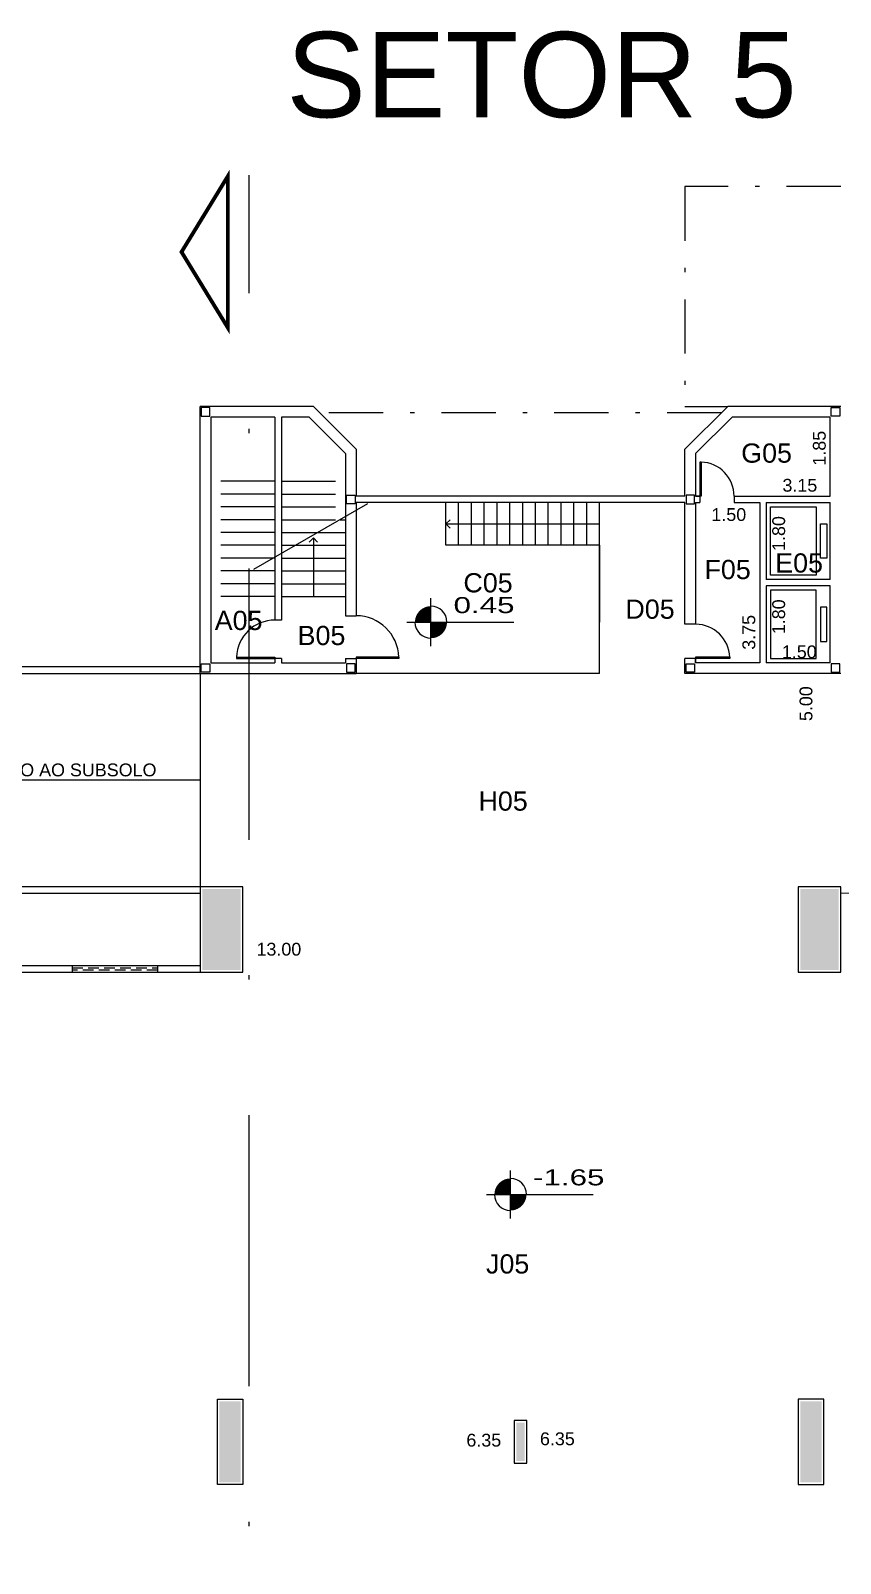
# Model space of a CAD drawing. Extents: x 308 to 539, y -42 to 210.
# Drawn here: x 422.23 to 441.19, y 173.78 to 209.68 of the extents above; entities that cross this region are included whole.
import ezdxf

# ---------------------------------------------------------------- set-up
doc = ezdxf.new("R2010")
doc.units = 0
doc.header["$LTSCALE"] = 2
doc.header["$PDMODE"] = 3
doc.linetypes.add('DASHDOT2', pattern=[12.7, 6.35, -3.175, 0, -3.175])
doc.linetypes.add('HIDDEN', pattern=[0.375, 0.25, -0.125])
doc.layers.get('0').update_dxf_attribs({"linetype": 'CONTINUOUS'})
doc.layers.get('DEFPOINTS').update_dxf_attribs({"linetype": 'CONTINUOUS'})
for name, color, linetype in [('02', 2, 'CONTINUOUS'), ('06', 6, 'CONTINUOUS'), ('DIVISÓRIAS-ARY', 2, 'CONTINUOUS'), ('ESQUADRIA-ALTA-ARY', 7, 'HIDDEN'), ('HACHURAS-ARY', 9, 'CONTINUOUS'), ('INDIC-CORTE-TBS', 4, 'DASHDOT2'), ('INDICAÇÕES-ARY', 2, 'CONTINUOUS'), ('NOVOSNIVEIS', 30, 'CONTINUOUS'), ('PAREDE-ALTA-ARY', 1, 'CONTINUOUS'), ('PILARES-PRINC-ARY', 5, 'CONTINUOUS'), ('PILARES-SECUND-ARY', 5, 'CONTINUOUS'), ('PROJ-COBERTURA-ARY', 7, 'DASHDOT2'), ('RAMPA-ARY', 2, 'CONTINUOUS'), ('RAMPA-INT-ARY', 7, 'CONTINUOUS'), ('TEXTO-PB-COR-ARY', 12, 'CONTINUOUS'), ('TEXTO-PB-COTAS-ARY', 12, 'CONTINUOUS'), ('TEXTOG-EP-ARY', 11, 'CONTINUOUS')]:
    doc.layers.add(name, color=color, linetype=linetype)
doc.styles.add('ARIAL', font='arial.ttf', dxfattribs={"height": 0.5})
doc.styles.add('REGUA60', font='arial.ttf')
doc.styles.add('SEM_ESCALA', font='arial.ttf')
doc.dimstyles.new('DIMTIC100-ARY', dxfattribs={"dimtxt": 0.3, "dimasz": 0.12, "dimexe": 0.1, "dimexo": 0.15, "dimgap": 0.1, "dimtad": 1, "dimjust": 1, "dimtoh": 1, "dimrnd": 0.01, "dimzin": 0, "dimdsep": 46, "dimtxsty": 'SEM_ESCALA', "dimblk1": 'NONE', "dimblk2": 'NONE', "dimsah": 1, "dimcen": -0.1, "dimdle": 0.06, "dimse1": 1, "dimse2": 1, "dimsd1": 1, "dimsd2": 1, "dimclrd": 1, "dimclre": 1, "dimclrt": 2, "dimadec": 0, "dimazin": 0, "dimtfac": 1, "dimtix": 1, "dimtmove": 2, "dimatfit": 3, "dimldrblk": 'NONE', "dimfxl": 1, "dimtolj": 1, "dimtzin": 0, "dimarcsym": 0})

# ---------------------------------------------------------------- blocks, each defined once
blk = doc.blocks.new('*D103')
at = {"layer": 'DEFPOINTS', "color": 0, "linetype": 'ByBlock', "ltscale": 0.5}
for p in [(425.043, 187.624), (427.206, 187.624), (433.556, 167.124)]:
    blk.add_point(p, dxfattribs=at)
at = {"color": 2, "linetype": 'ByBlock', "ltscale": 0.5, "insert": (424.79, 167.952), "char_height": 0.3, "attachment_point": 5, "rotation": 90, "style": 'SEM_ESCALA'}
blk.add_mtext('\\A1;20.50', dxfattribs=at)
blk = doc.blocks.new('_NONE')
at = {"color": 0, "linetype": 'ByBlock', "ltscale": 0.5}
blk.add_circle((0, 0), 0.25, dxfattribs=at)
blk = doc.blocks.new('*D110')
at = {"layer": 'DEFPOINTS', "color": 0, "linetype": 'ByBlock', "ltscale": 0.5}
for p in [(427.206, 176.624), (427.206, 176.41), (433.556, 176.124)]:
    blk.add_point(p, dxfattribs=at)
at = {"color": 2, "linetype": 'ByBlock', "ltscale": 0.5, "insert": (432.845, 176.663), "char_height": 0.3, "attachment_point": 5, "style": 'SEM_ESCALA'}
blk.add_mtext('\\A1;6.35', dxfattribs=at)
blk = doc.blocks.new('*D111')
at = {"layer": 'DEFPOINTS', "color": 0, "linetype": 'ByBlock', "ltscale": 0.5}
for p in [(440.206, 176.441), (433.856, 176.124), (440.206, 176.124)]:
    blk.add_point(p, dxfattribs=at)
at = {"color": 2, "linetype": 'ByBlock', "ltscale": 0.5, "insert": (434.568, 176.695), "char_height": 0.3, "attachment_point": 5, "style": 'SEM_ESCALA'}
blk.add_mtext('\\A1;6.35', dxfattribs=at)
blk = doc.blocks.new('*D115')
at = {"layer": 'DEFPOINTS', "color": 0, "linetype": 'ByBlock', "ltscale": 0.5}
for p in [(439.956, 194.624), (440.206, 189.624), (440.645, 189.624)]:
    blk.add_point(p, dxfattribs=at)
at = {"color": 2, "linetype": 'ByBlock', "ltscale": 0.5, "insert": (440.391, 193.915), "char_height": 0.3, "attachment_point": 5, "rotation": 90, "style": 'SEM_ESCALA'}
blk.add_mtext('\\A1;5.00', dxfattribs=at)
blk = doc.blocks.new('*D116')
at = {"layer": 'DEFPOINTS', "color": 0, "linetype": 'ByBlock', "ltscale": 0.5}
for p in [(440.206, 187.909), (427.206, 187.624), (440.206, 187.624)]:
    blk.add_point(p, dxfattribs=at)
at = {"color": 2, "linetype": 'ByBlock', "ltscale": 0.5, "insert": (428.047, 188.162), "char_height": 0.3, "attachment_point": 5, "style": 'SEM_ESCALA'}
blk.add_mtext('\\A1;13.00', dxfattribs=at)
blk = doc.blocks.new('*D123')
at = {"layer": 'DEFPOINTS', "color": 0, "linetype": 'ByBlock', "ltscale": 0.5}
for p in [(450.547, 214.433), (450.547, 214.433), (450.547, 212.583)]:
    blk.add_point(p, dxfattribs=at)
at = {"color": 2, "linetype": 'ByBlock', "ltscale": 0.5, "insert": (450.294, 213.707), "char_height": 0.3, "attachment_point": 5, "rotation": 90, "style": 'SEM_ESCALA'}
blk.add_mtext('\\A1;1.85', dxfattribs=at)
blk = doc.blocks.new('*D124')
at = {"layer": 'DEFPOINTS', "color": 0, "linetype": 'ByBlock', "ltscale": 0.5}
for p in [(450.547, 214.484), (447.397, 212.584), (450.547, 212.584)]:
    blk.add_point(p, dxfattribs=at)
at = {"color": 2, "linetype": 'ByBlock', "ltscale": 0.5, "insert": (449.837, 212.837), "char_height": 0.3, "attachment_point": 5, "style": 'SEM_ESCALA'}
blk.add_mtext('\\A1;3.15', dxfattribs=at)
blk = doc.blocks.new('*D119')
at = {"layer": 'DEFPOINTS', "color": 0, "linetype": 'ByBlock', "ltscale": 0.5}
for p in [(449.596, 212.433), (449.596, 212.433), (449.596, 210.633)]:
    blk.add_point(p, dxfattribs=at)
at = {"color": 2, "linetype": 'ByBlock', "ltscale": 0.5, "insert": (449.343, 211.709), "char_height": 0.3, "attachment_point": 5, "rotation": 90, "style": 'SEM_ESCALA'}
blk.add_mtext('\\A1;1.80', dxfattribs=at)
blk = doc.blocks.new('*D120')
at = {"layer": 'DEFPOINTS', "color": 0, "linetype": 'ByBlock', "ltscale": 0.5}
for p in [(449.596, 210.483), (449.596, 210.483), (449.596, 208.683)]:
    blk.add_point(p, dxfattribs=at)
at = {"color": 2, "linetype": 'ByBlock', "ltscale": 0.5, "insert": (449.343, 209.759), "char_height": 0.3, "attachment_point": 5, "rotation": 90, "style": 'SEM_ESCALA'}
blk.add_mtext('\\A1;1.80', dxfattribs=at)
blk = doc.blocks.new('*D121')
at = {"layer": 'DEFPOINTS', "color": 0, "linetype": 'ByBlock', "ltscale": 0.5}
for p in [(448.897, 211.874), (447.397, 209.974), (448.897, 209.465)]:
    blk.add_point(p, dxfattribs=at)
at = {"color": 2, "linetype": 'ByBlock', "ltscale": 0.5, "insert": (448.173, 209.718), "char_height": 0.3, "attachment_point": 5, "style": 'SEM_ESCALA'}
blk.add_mtext('\\A1;1.50', dxfattribs=at)
blk = doc.blocks.new('*D122')
at = {"layer": 'DEFPOINTS', "color": 0, "linetype": 'ByBlock', "ltscale": 0.5}
for p in [(450.547, 211.092), (449.047, 209.192), (450.547, 208.683)]:
    blk.add_point(p, dxfattribs=at)
at = {"color": 2, "linetype": 'ByBlock', "ltscale": 0.5, "insert": (449.823, 208.936), "char_height": 0.3, "attachment_point": 5, "style": 'SEM_ESCALA'}
blk.add_mtext('\\A1;1.50', dxfattribs=at)
blk = doc.blocks.new('*D125')
at = {"layer": 'DEFPOINTS', "color": 0, "linetype": 'ByBlock', "ltscale": 0.5}
for p in [(439.306, 198.624), (439.306, 198.624), (439.306, 194.874)]:
    blk.add_point(p, dxfattribs=at)
at = {"color": 2, "linetype": 'ByBlock', "ltscale": 0.5, "insert": (439.053, 195.585), "char_height": 0.3, "attachment_point": 5, "rotation": 90, "style": 'SEM_ESCALA'}
blk.add_mtext('\\A1;3.75', dxfattribs=at)

msp = doc.modelspace()

# ---------------------------------------------------------------- hatches: boundary and pattern name
at = {"layer": 'HACHURAS-ARY', "ltscale": 0.5}
for points in [[(427.156, 189.574), (426.256, 189.574), (426.256, 187.674), (427.156, 187.674)], [(441.156, 189.574), (440.256, 189.574), (440.256, 187.674), (441.156, 187.674)], [(427.156, 177.574), (426.656, 177.574), (426.656, 175.674), (427.156, 175.674)], [(440.756, 177.574), (440.256, 177.574), (440.256, 175.674), (440.756, 175.674)], [(433.806, 177.074), (433.606, 177.074), (433.606, 176.174), (433.806, 176.174)]]:
    msp.add_hatch(color=256, dxfattribs=at).paths.add_polyline_path(points)

# ---------------------------------------------------------------- linework, layer by layer
at = {"layer": '02'}
for points in [[(440.631, 196.924), (439.556, 196.924), (439.556, 198.524), (440.631, 198.524)], [(440.881, 197.324), (440.731, 197.324), (440.731, 198.124), (440.881, 198.124)], [(440.631, 196.574), (439.556, 196.574), (439.556, 194.974), (440.631, 194.974)], [(440.881, 196.174), (440.731, 196.174), (440.731, 195.374), (440.881, 195.374)]]:
    msp.add_lwpolyline(points, close=True, dxfattribs=at)
at = {"layer": '06', "ltscale": 0.5}
for p, q in [((431.956, 198.124), (432.055, 198.223)), ((428.856, 197.797), (428.757, 197.698)), ((428.856, 197.797), (428.955, 197.698)), ((431.956, 198.124), (432.055, 198.025))]:
    msp.add_line(p, q, dxfattribs=at)
at = {"layer": 'DIVISÓRIAS-ARY'}
for p, q in [((437.906, 199.574), (437.906, 198.774)), ((437.936, 199.574), (437.906, 199.574)), ((437.936, 199.574), (437.936, 198.774)), ((437.936, 198.774), (437.906, 198.774)), ((427.057, 195.004), (427.057, 194.974)), ((427.057, 195.004), (427.956, 195.004)), ((427.057, 194.974), (427.956, 194.974)), ((427.956, 195.004), (427.956, 194.974)), ((430.856, 195.004), (429.856, 195.004)), ((429.856, 195.004), (429.856, 194.974)), ((430.856, 194.974), (429.856, 194.974)), ((430.856, 195.004), (430.856, 194.974)), ((438.606, 195.004), (437.806, 195.004)), ((437.806, 195.004), (437.806, 194.974)), ((438.606, 194.974), (437.806, 194.974)), ((438.606, 195.004), (438.606, 194.974))]:
    msp.add_line(p, q, dxfattribs=at)
at = {"layer": 'DIVISÓRIAS-ARY', "color": 7, "ltscale": 0.5}
for centre, radius, start, end in [((437.906, 198.774), 0.8, 0, 87.8509), ((427.956, 194.974), 0.9, 90, 178.0898), ((429.856, 194.974), 1, 1.7191, 90), ((437.806, 194.974), 0.8, 2.1491, 90)]:
    msp.add_arc(centre, radius, start, end, dxfattribs=at)
at = {"layer": 'ESQUADRIA-ALTA-ARY', "ltscale": 0.5}
for p, q in [((423.206, 187.774), (423.206, 187.624)), ((425.206, 187.774), (425.206, 187.624)), ((423.206, 187.724), (425.206, 187.724)), ((425.206, 187.674), (423.206, 187.674))]:
    msp.add_line(p, q, dxfattribs=at)
at = {"layer": 'INDIC-CORTE-TBS', "ltscale": 0.5}
msp.add_line((427.35, 62.729), (427.35, 206.296), dxfattribs=at)
at = {"layer": 'INDIC-CORTE-TBS', "linetype": 'Continuous', "ltscale": 0.5, "const_width": 0.0899}
msp.add_lwpolyline([(426.85, 202.723), (425.767, 204.494), (426.85, 206.265)], close=True, dxfattribs=at)
at = {"layer": 'INDICAÇÕES-ARY'}
msp.add_line((430.121, 198.592), (427.456, 197.054), dxfattribs=at)
at = {"layer": 'INDICAÇÕES-ARY', "ltscale": 0.5}
for p, q in [((428.856, 197.797), (428.856, 196.424)), ((431.956, 198.124), (435.556, 198.124))]:
    msp.add_line(p, q, dxfattribs=at)
at = {"layer": 'NOVOSNIVEIS'}
for p, q in [((431.608, 195.261), (431.608, 196.386)), ((431.046, 195.823), (433.546, 195.823)), ((433.47, 181.857), (433.47, 182.982)), ((432.907, 182.42), (435.407, 182.42))]:
    msp.add_line(p, q, dxfattribs=at)
at = {"layer": 'NOVOSNIVEIS', "const_width": 0.375}
for points in [[(431.421, 195.823, -0.414214), (431.608, 196.011, -0.618034)], [(431.608, 195.636, 0.414214), (431.796, 195.823, 0.618034)], [(433.282, 182.42, -0.414214), (433.47, 182.607, -0.618034)], [(433.47, 182.232, 0.414214), (433.657, 182.42, 0.618034)]]:
    msp.add_lwpolyline(points, format="xyb", dxfattribs=at)
at = {"layer": 'NOVOSNIVEIS'}
for centre, start, end in [((431.608, 195.823), 0, 90), ((431.608, 195.823), 180, 270), ((433.47, 182.42), 0, 90), ((433.47, 182.42), 180, 270)]:
    msp.add_arc(centre, 0.375, start, end, dxfattribs=at)
at = {"layer": 'PAREDE-ALTA-ARY'}
for p, q in [((426.206, 194.624), (426.206, 200.874)), ((428.856, 200.874), (426.206, 200.874)), ((429.856, 199.874), (428.856, 200.874)), ((437.556, 199.874), (438.556, 200.874)), ((441.206, 200.874), (438.556, 200.874)), ((426.456, 200.624), (426.456, 194.874)), ((427.956, 200.624), (426.456, 200.624)), ((427.956, 200.624), (427.956, 195.874)), ((428.753, 200.624), (428.106, 200.624)), ((428.106, 200.624), (428.106, 195.874)), ((429.606, 199.771), (428.753, 200.624)), ((437.806, 199.771), (438.66, 200.624)), ((440.956, 200.624), (438.66, 200.624)), ((440.956, 198.774), (440.956, 200.624)), ((429.606, 199.771), (429.606, 195.974)), ((429.856, 199.874), (429.856, 198.774)), ((437.556, 198.774), (437.556, 199.874)), ((437.806, 199.771), (437.806, 198.774)), ((437.556, 198.774), (429.856, 198.774)), ((437.556, 198.624), (429.856, 198.624)), ((429.856, 198.624), (429.856, 195.974)), ((437.556, 195.774), (437.556, 198.624)), ((437.906, 198.774), (437.806, 198.774)), ((437.806, 198.774), (437.906, 198.774)), ((437.806, 198.624), (437.906, 198.624)), ((437.806, 198.624), (437.806, 195.774)), ((437.906, 198.774), (437.906, 198.624)), ((438.706, 198.774), (440.956, 198.774)), ((438.706, 198.774), (438.706, 198.624)), ((438.706, 198.624), (439.306, 198.624)), ((439.306, 198.624), (439.306, 195.174)), ((439.456, 198.624), (439.456, 196.824)), ((439.456, 198.624), (440.956, 198.624)), ((440.956, 196.824), (440.956, 198.624)), ((439.306, 198.024), (439.306, 194.874)), ((440.956, 196.824), (439.456, 196.824)), ((440.956, 196.674), (439.456, 196.674)), ((439.456, 196.674), (439.456, 194.874)), ((440.956, 194.874), (440.956, 196.674)), ((428.106, 195.874), (427.956, 195.874)), ((429.606, 195.974), (429.856, 195.974)), ((437.806, 195.774), (437.556, 195.774)), ((428.106, 194.974), (427.956, 194.974)), ((427.956, 194.974), (427.956, 194.874)), ((428.106, 194.974), (428.106, 194.874)), ((429.606, 194.974), (429.606, 194.874)), ((429.606, 194.974), (429.856, 194.974)), ((429.856, 194.974), (429.856, 194.624)), ((437.556, 194.624), (437.556, 194.974)), ((437.806, 194.974), (437.556, 194.974)), ((437.806, 194.974), (437.806, 194.874)), ((437.806, 194.874), (437.806, 194.974)), ((426.206, 194.624), (429.856, 194.624)), ((426.456, 194.874), (427.956, 194.874)), ((428.106, 194.874), (429.606, 194.874)), ((441.206, 194.624), (437.556, 194.624)), ((439.306, 194.874), (437.806, 194.874)), ((440.956, 194.874), (439.456, 194.874)), ((426.206, 187.774), (419.851, 187.774)), ((419.851, 187.624), (426.206, 187.624))]:
    msp.add_line(p, q, dxfattribs=at)
at = {"layer": 'PILARES-PRINC-ARY'}
for points in [[(427.206, 189.624), (426.206, 189.624), (426.206, 187.624), (427.206, 187.624)], [(441.206, 189.624), (440.206, 189.624), (440.206, 187.624), (441.206, 187.624)], [(426.606, 177.624), (427.206, 177.624), (427.206, 175.624), (426.606, 175.624)], [(440.806, 177.624), (440.206, 177.624), (440.206, 175.624), (440.806, 175.624)], [(433.556, 177.124), (433.556, 176.124), (433.856, 176.124), (433.856, 177.124)]]:
    msp.add_lwpolyline(points, close=True, dxfattribs=at)
at = {"layer": 'PILARES-SECUND-ARY'}
for points in [[(426.431, 200.849), (426.231, 200.849), (426.231, 200.649), (426.431, 200.649)], [(440.981, 200.849), (441.181, 200.849), (441.181, 200.649), (440.981, 200.649)], [(429.631, 198.799), (429.831, 198.799), (429.831, 198.599), (429.631, 198.599)], [(437.781, 198.799), (437.581, 198.799), (437.581, 198.599), (437.781, 198.599)], [(426.431, 194.649), (426.231, 194.649), (426.231, 194.849), (426.431, 194.849)], [(429.631, 194.649), (429.831, 194.649), (429.831, 194.849), (429.631, 194.849)], [(437.781, 194.649), (437.581, 194.649), (437.581, 194.849), (437.781, 194.849)], [(440.981, 194.649), (441.181, 194.649), (441.181, 194.849), (440.981, 194.849)]]:
    msp.add_lwpolyline(points, close=True, dxfattribs=at)
at = {"layer": 'PROJ-COBERTURA-ARY', "ltscale": 0.1}
for p, q in [((438.406, 200.724), (429.006, 200.724)), ((437.556, 200.874), (438.556, 200.874))]:
    msp.add_line(p, q, dxfattribs=at)
msp.add_lwpolyline([(441.206, 189.474, 1), (441.206, 206.024), (437.556, 206.024), (437.556, 200.874)], format="xyb", dxfattribs=at)
at = {"layer": 'RAMPA-ARY'}
for p, q in [((431.956, 197.624), (431.956, 198.624)), ((432.256, 197.624), (432.256, 198.624)), ((432.556, 197.624), (432.556, 198.624)), ((432.856, 197.624), (432.856, 198.624)), ((433.156, 197.624), (433.156, 198.624)), ((433.456, 197.624), (433.456, 198.624)), ((433.756, 197.624), (433.756, 198.624)), ((434.056, 197.624), (434.056, 198.624)), ((434.356, 197.624), (434.356, 198.624)), ((434.656, 197.624), (434.656, 198.624)), ((434.956, 197.624), (434.956, 198.624)), ((435.256, 197.624), (435.256, 198.624)), ((435.556, 194.624), (435.556, 198.624)), ((435.556, 197.624), (431.956, 197.624)), ((435.556, 197.624), (434.556, 197.624)), ((435.556, 197.624), (435.556, 195.824)), ((426.206, 194.624), (426.206, 189.624)), ((435.556, 194.624), (429.856, 194.624)), ((426.206, 189.624), (418.561, 189.624)), ((418.77, 189.474), (426.206, 189.474))]:
    msp.add_line(p, q, dxfattribs=at)
msp.add_lwpolyline([(426.206, 194.774), (418.206, 194.774, -0.303347), (413.725, 197.768), (410.306, 206.024), (410.167, 205.967), (413.587, 197.711, 0.303347), (418.206, 194.624), (426.206, 194.624)], format="xyb", dxfattribs=at)
at = {"layer": 'RAMPA-INT-ARY', "linetype": 'DASHDOT2', "ltscale": 0.1}
for p, q in [((427.956, 199.124), (426.456, 199.124)), ((428.106, 199.124), (429.606, 199.124)), ((427.956, 198.824), (426.456, 198.824)), ((427.956, 198.524), (426.456, 198.524)), ((428.106, 198.824), (429.606, 198.824)), ((428.106, 198.524), (429.606, 198.524)), ((427.956, 198.224), (426.456, 198.224)), ((428.106, 198.224), (429.483, 198.224)), ((427.956, 197.924), (426.456, 197.924)), ((428.106, 197.924), (428.964, 197.924)), ((427.956, 197.624), (426.456, 197.624)), ((428.106, 197.624), (428.444, 197.624)), ((427.956, 197.324), (426.456, 197.324)), ((427.956, 197.024), (426.456, 197.024)), ((427.956, 196.724), (426.456, 196.724)), ((427.956, 196.424), (426.456, 196.424))]:
    msp.add_line(p, q, dxfattribs=at)
at = {"layer": 'RAMPA-INT-ARY'}
for p, q in [((429.483, 198.224), (429.606, 198.224)), ((428.964, 197.924), (429.606, 197.924)), ((428.444, 197.624), (429.606, 197.624)), ((428.106, 197.324), (429.606, 197.324)), ((428.106, 197.024), (429.606, 197.024)), ((428.106, 196.724), (429.606, 196.724)), ((428.106, 196.424), (429.606, 196.424))]:
    msp.add_line(p, q, dxfattribs=at)
msp.add_lwpolyline([(426.206, 192.124), (418.206, 192.124, -0.303347), (411.277, 196.754), (407.924, 204.85)], format="xyb", dxfattribs=at)

# ---------------------------------------------------------------- texts
at = {"layer": 'NOVOSNIVEIS', "ltscale": 0.5, "style": 'REGUA60', "width": 1.4}
for s, p in [('0.45', (432.137, 196.036)), ('-1.65', (433.999, 182.633))]:
    msp.add_text(s, height=0.375, dxfattribs=at).set_placement(p)
at = {"layer": 'TEXTO-PB-COR-ARY', "style": 'ARIAL'}
for s, height, p in [('G05', 0.45, (438.873, 199.559)), ('E05', 0.45, (439.669, 196.985)), ('F05', 0.45, (438.013, 196.832)), ('C05', 0.45, (432.368, 196.521)), ('D05', 0.45, (436.161, 195.904)), ('A05', 0.45, (426.545, 195.64)), ('B05', 0.45, (428.486, 195.287)), ('RAMPA DE ACESSO AO SUBSOLO', 0.3, (418.265, 192.213)), ('H05', 0.45, (432.721, 191.409)), ('J05', 0.45, (432.897, 180.568))]:
    msp.add_text(s, height=height, dxfattribs=at).set_placement(p)
at = {"layer": 'TEXTOG-EP-ARY', "style": 'ARIAL'}
msp.add_text('SETOR 5', height=2, dxfattribs=at).set_placement((428.221, 207.648))

# ---------------------------------------------------------------- dimensions: what is measured, and where the dimension line sits
at = {"layer": 'TEXTO-PB-COTAS-ARY', "ltscale": 0.5}
for base, p1, p2, angle, picture, middle, set_off in [((440.956, 198.775), (437.806, 198.775), (440.956, 200.675), 180, '*D124', (440.245, 199.028), (-9.591, -13.809)), ((439.306, 198.089), (437.806, 198.598), (439.306, 200.498), 180, '*D121', (438.582, 198.343), (-9.591, -11.376)), ((440.956, 200.624), (440.956, 198.774), (440.956, 200.624), 90, '*D123', (440.703, 199.898), (-9.591, -13.809)), ((440.005, 198.624), (440.005, 196.824), (440.005, 198.624), 90, '*D119', (439.751, 197.9), (-9.591, -13.809)), ((440.956, 194.874), (439.456, 195.383), (440.956, 197.283), 180, '*D122', (440.232, 195.127), (-9.591, -13.809)), ((440.005, 196.674), (440.005, 194.874), (440.005, 196.674), 90, '*D120', (439.751, 195.95), (-9.591, -13.809))]:
    dim = msp.add_linear_dim(base=base, p1=p1, p2=p2, angle=angle, dimstyle='DIMTIC100-ARY', override={"dimjust": 2}, dxfattribs=at)
    dim.commit()
    dim.dimension.update_dxf_attribs({"geometry": picture, "text_midpoint": middle, "insert": set_off})
for base, p1, p2, picture, middle in [((439.306, 198.624), (439.306, 194.874), (439.306, 198.624), '*D125', (439.053, 195.585)), ((440.645, 189.624), (439.956, 194.624), (440.206, 189.624), '*D115', (440.391, 193.915)), ((425.043, 187.624), (433.556, 167.124), (427.206, 187.624), '*D103', (424.79, 167.952))]:
    dim = msp.add_linear_dim(base=base, p1=p1, p2=p2, angle=90, dimstyle='DIMTIC100-ARY', dxfattribs=at)
    dim.commit()
    dim.dimension.update_dxf_attribs({"geometry": picture, "text_midpoint": middle})
for base, p1, p2, picture, middle in [((440.206, 187.909), (427.206, 187.624), (440.206, 187.624), '*D116', (428.047, 188.162)), ((427.206, 176.41), (433.556, 176.124), (427.206, 176.624), '*D110', (432.845, 176.663)), ((440.206, 176.441), (433.856, 176.124), (440.206, 176.124), '*D111', (434.568, 176.695))]:
    dim = msp.add_linear_dim(base=base, p1=p1, p2=p2, dimstyle='DIMTIC100-ARY', dxfattribs=at)
    dim.commit()
    dim.dimension.update_dxf_attribs({"geometry": picture, "text_midpoint": middle})

doc.saveas('drawing.dxf')
